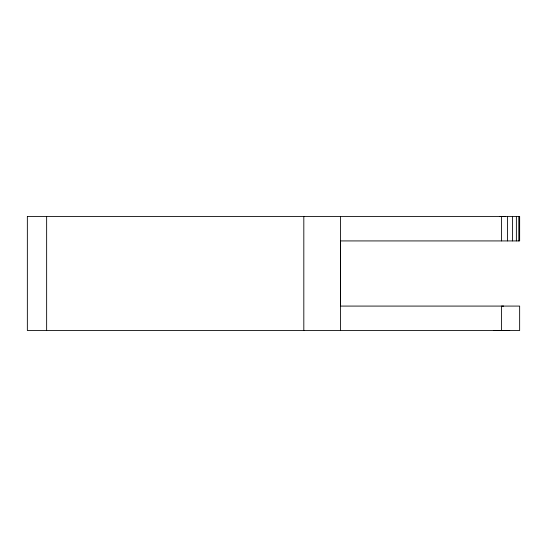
<?xml version="1.0" encoding="UTF-8"?>
<svg xmlns="http://www.w3.org/2000/svg" width="547" height="547" viewBox="0 0 547 547"><rect width="100%" height="100%" fill="white"/><g stroke="black" fill="none" stroke-linecap="round" stroke-linejoin="round"><path stroke-width="0.82" d="M46.645 330.511L46.645 216.489M303.817 330.511L303.817 216.489M501.537 330.511L501.537 306.081L503.65 306.081M501.537 240.926L501.537 216.489L505.045 216.489M507.431 240.926L507.431 216.489M512.491 240.926L512.491 216.489M516.375 240.926L516.375 216.489M518.816 240.926L518.816 216.489M500.054 216.489L501.537 216.489M493.394 330.511L509.688 330.511M340.466 216.503L340.466 330.511M27.35 216.489L27.35 330.511L519.65 330.511L519.65 306.081L340.466 306.081L340.466 240.926L519.65 240.926L519.65 216.489L27.35 216.489"/></g></svg>
